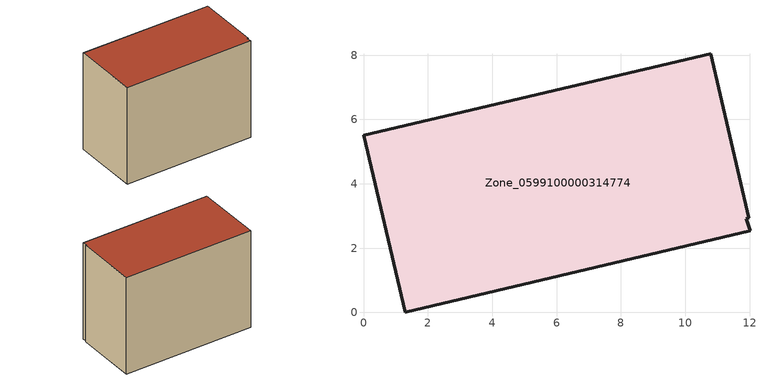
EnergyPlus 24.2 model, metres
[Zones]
Zone_0599100000314774
 floor ground (C_G): 0,5.51 10.79,8.05 11.98,2.94 11.89,2.92 12.01,2.54 1.3,0 z0
 wall outside (C_F): 10.79,8.05 0,5.51 1.3,0 12.01,2.54 11.89,2.92 11.98,2.94 10.79,8.05 z0:8.39
 roof outside (C_R): 12.01,2.54 11.89,2.92 11.98,2.94 10.79,8.05 0,5.51 1.3,0 z8.39
[BUILDING]
Pand.0599100000314774: North Axis=0; Terrain=City; Loads Convergence Tolerance Value=0.04; Temperature Convergence Tolerance Value=0.4; Solar Distribution=FullExterior; Maximum Number of Warmup Days=25; Minimum Number of Warmup Days=1
[Site:Location]
Rotterdam.The.Hague.AP_ZH_NLD Design_Conditions: Latitude=51.96; Longitude=4.45; Time Zone=1; Elevation=-4.5
[SITE:GROUNDTEMPERATURE:BUILDINGSURFACE]
18, 18, 18, 18, 18, 18, 18, 18, 18, 18, 18, 18
[MATERIAL] Thermal Absorptance=0.9; Solar Absorptance=0.7; Visible Absorptance=0.7
Name | Roughness | Thickness | Conductivity | Density | Specific Heat
G.TC.1992-2005 | MediumSmooth | 0.15 | 0.06 | 540 | 1210
F.TC.1992-2005 | Rough | 0.3 | 0.12 | 1920 | 840
R.TC.1992-2005 | MediumRough | 0.2 | 0.08 | 1500 | 1000
[CONSTRUCTION]
C_G: G.TC.1992-2005
C_F: F.TC.1992-2005
C_R: R.TC.1992-2005
[ZONE]
Zone_0599100000314774: Type=1; Multiplier=1; Ceiling Height=Autocalculate; Volume=Autocalculate; Floor Area=autocalculate; Part of Total Floor Area=Yes
[ZONEINFILTRATION:DESIGNFLOWRATE]
Infil_Zone_0599100000314774: Zone or ZoneList or Space or SpaceList=Zone_0599100000314774; Schedule=AlwaysOn; Design Flow Rate Calculation Method=Flow/Area; Flow Rate per Floor Area=0.0015; Constant Term Coefficient=1; Temperature Term Coefficient=0; Velocity Term Coefficient=0; Velocity Squared Term Coefficient=0
[HVACTEMPLATE:ZONE:IDEALLOADSAIRSYSTEM]
Zone_0599100000314774: Maximum Heating Supply Air Temperature=50; Minimum Cooling Supply Air Temperature=13; Maximum Heating Supply Air Humidity Ratio=0.0156; Minimum Cooling Supply Air Humidity Ratio=0.0077; Heating Limit=NoLimit; Cooling Limit=NoLimit; Dehumidification Control Type=ConstantSensibleHeatRatio; Cooling Sensible Heat Ratio=0.7; Dehumidification Setpoint=60; Humidification Control Type=None; Humidification Setpoint=30; Outdoor Air Method=None; Outdoor Air Flow Rate per Person=0.00944; Outdoor Air Flow Rate per Zone Floor Area=0; Outdoor Air Flow Rate per Zone=0; Demand Controlled Ventilation Type=None; Outdoor Air Economizer Type=NoEconomizer; Heat Recovery Type=None; Sensible Heat Recovery Effectiveness=0.7; Latent Heat Recovery Effectiveness=0.65
[ZONECONTROL:THERMOSTAT]
ThermostatControl_Zone_0599100000314774: Zone or ZoneList=Zone_0599100000314774; Control Type Schedule=DualSetpointControlType; Control 1=Thermostat_Zone_0599100000314774; Temperature Difference Between Cutout And Setpoint=0
[THERMOSTATSETPOINT:DUALSETPOINT]
Thermostat_Zone_0599100000314774: Heating Setpoint Temperature Schedule=HeatingSetpoint_Zone_0599100000314774; Cooling Setpoint Temperature Schedule=CoolingSetpoint_Zone_0599100000314774
[SCHEDULE:COMPACT]
HeatingSetpoint_Zone_0599100000314774: Through: 12/31, For: AllDays, Until: 24:00, 21
CoolingSetpoint_Zone_0599100000314774: Through: 12/31, For: AllDays, Until: 24:00, 24
DualSetpointControlType: Through: 12/31, For: AllDays, Until: 24:00, 4
AlwaysOn: Through: 12/31, For: AllDays, Until: 24:00, 1
